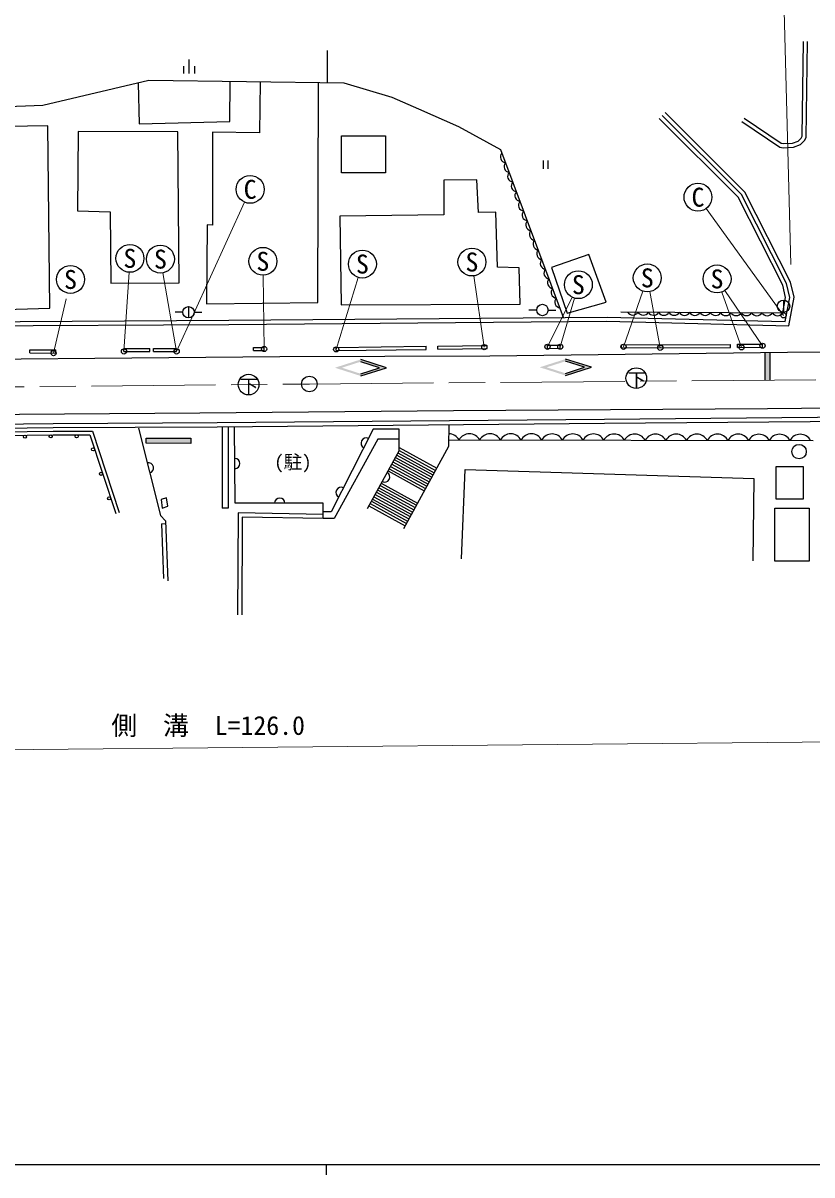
# Model space of a CAD drawing. Units: millimetres at full size, sheet at 1:1000; details may follow other scales. Extents: x 40000 to 680000, y 20000 to 380000.
# Drawn here: x 138700 to 214995, y 204000 to 315473 of the extents above; entities that cross this region are included whole.
import ezdxf
from ezdxf.enums import TextEntityAlignment as Align

# ---------------------------------------------------------------- set-up
doc = ezdxf.new("R2010")
doc.units = ezdxf.units.MM
doc.header["$LTSCALE"] = 1000
doc.linetypes.add('CHAIN', pattern=[18.5, 12, -1.5, 3.5, -1.5])
for name, color, linetype, lineweight in [('M-BGD', 7, 'Continuous', 25), ('M-BGD-EXST', 7, 'Continuous', 25), ('M-BMK', 2, 'CHAIN', 13), ('M-BMK-SRVR', 3, 'Continuous', 25), ('M-STR-HTXT', 7, 'Continuous', 13), ('M-STR-STRC', 7, 'Continuous', 25), ('M-TTL-BAND', 7, 'Continuous', 25)]:
    doc.layers.add(name, color=color, linetype=linetype, lineweight=lineweight)
doc.layers.add('M-BMK-HTXT', color=7, linetype='Continuous')
doc.styles.add('ＭＳ ゴシック', font='')
doc.styles.get('ＭＳ ゴシック').set_extended_font_data('MS Gothic')

msp = doc.modelspace()

# ---------------------------------------------------------------- hatches: boundary and pattern name
at = {"layer": 'M-STR-STRC'}
for points in [[(210965, 283600), (210465, 283594), (210465, 280903), (210965, 280907)], [(154920, 275299), (150620, 275303), (150620, 274803), (154920, 274799)]]:
    msp.add_hatch(color=256, dxfattribs=at).paths.add_polyline_path(points)
h = msp.add_hatch(color=256, dxfattribs=at)
h.paths.add_polyline_path([(171361, 282917), (168861, 282117), (171361, 281317), (173861, 282117)])
h.paths.add_polyline_path([(173187, 282117), (171361, 281532), (169534, 282117), (171361, 282702)], flags=16)
h = msp.add_hatch(color=256, dxfattribs=at)
h.paths.add_polyline_path([(191168, 282959), (188668, 282159), (191168, 281359), (193668, 282159)])
h.paths.add_polyline_path([(192994, 282159), (191168, 281574), (189341, 282159), (191168, 282744)], flags=16)

# ---------------------------------------------------------------- linework, layer by layer
at = {"layer": 'M-BGD'}
for p, q in [((168140, 309671), (168142, 312800)), ((154237, 310603), (154237, 311300)), ((154770, 310603), (154770, 311932)), ((155303, 310603), (155303, 311300)), ((190971, 286976), (184893, 303189)), ((188993, 302160), (188993, 301377)), ((189460, 302160), (189460, 301377)), ((154700, 288031), (154700, 286931)), ((188374, 287703), (187624, 287703)), ((189474, 287703), (190224, 287703)), ((212243, 288668), (212243, 287468)), ((154150, 287481), (153400, 287481)), ((155250, 287481), (156000, 287481)), ((196502, 287513), (212170, 287440)), ((178818, 284211), (183587, 284273)), ((183591, 283973), (183587, 284273)), ((189416, 284291), (190653, 284297)), ((189418, 283991), (189416, 284291)), ((190654, 283997), (190653, 284297)), ((196568, 284327), (207118, 284380)), ((196569, 284027), (196568, 284327)), ((207120, 284080), (207118, 284380)), ((207795, 284383), (210213, 284395)), ((207797, 284083), (207795, 284383)), ((210215, 284095), (210213, 284395)), ((139356, 283547), (139357, 283847)), ((139356, 283547), (141860, 283533)), ((139357, 283847), (141862, 283833)), ((141860, 283533), (141862, 283833)), ((148461, 283993), (150959, 283993)), ((148461, 283693), (148461, 283993)), ((148461, 283693), (150959, 283693)), ((150959, 283693), (150959, 283993)), ((151325, 283993), (153555, 283993)), ((151325, 283693), (151325, 283993)), ((151325, 283693), (153555, 283693)), ((153555, 283693), (153555, 283993)), ((160987, 283782), (160988, 284082)), ((160987, 283782), (162012, 283779)), ((160988, 284082), (162013, 284079)), ((162012, 283779), (162013, 284079)), ((168984, 284083), (177697, 284196)), ((168988, 283783), (168984, 284083)), ((168988, 283783), (177701, 283896)), ((177701, 283896), (177697, 284196)), ((178822, 283911), (178818, 284211)), ((178822, 283911), (183591, 283973)), ((189418, 283991), (190654, 283997)), ((196569, 284027), (207120, 284080)), ((207797, 284083), (210215, 284095)), ((179892, 276612), (179853, 274490)), ((157945, 276416), (157945, 268531)), ((158545, 276416), (158545, 268531)), ((175078, 274385), (178706, 272396)), ((179853, 274490), (175487, 266524)), ((179865, 275128), (215126, 275072)), ((175078, 274100), (171980, 268446)), ((174597, 273223), (178105, 271300)), ((174717, 273442), (178225, 271519)), ((174838, 273661), (178345, 271739)), ((174958, 273880), (178465, 271958)), ((175078, 274100), (178586, 272177)), ((173997, 272127), (177504, 270204)), ((174117, 272346), (177624, 270423)), ((174237, 272565), (177745, 270643)), ((174357, 272784), (177865, 270862)), ((174477, 273004), (177985, 271081)), ((173350, 270947), (176858, 269024)), ((172749, 269851), (176257, 267928)), ((172869, 270070), (176377, 268147)), ((172989, 270289), (176497, 268367)), ((173110, 270508), (176617, 268586)), ((173230, 270728), (176737, 268805)), ((167722, 267522), (167722, 269010)), ((172148, 268754), (175656, 266832)), ((172269, 268974), (175776, 267051)), ((172389, 269193), (175896, 267270)), ((172509, 269412), (176017, 267490)), ((172629, 269631), (176137, 267709)), ((158545, 268531), (157945, 268531)), ((152106, 267020), (152492, 267035)), ((152106, 267020), (152286, 261725))]:
    msp.add_line(p, q, dxfattribs=at)
for points in [[(208215, 305952), (211881, 303467), (212227, 303406), (213201, 303455), (213876, 303714), (214260, 304098), (214439, 304411), (214564, 313691)], [(208440, 306283), (212034, 303846), (212252, 303808), (213117, 303852), (213653, 304057), (213939, 304343), (214040, 304520), (214164, 313697)], [(184893, 303189), (180850, 305426), (176967, 307133), (174385, 308281), (169745, 309650), (150875, 309900), (140607, 307488), (109326, 306308)], [(149842, 309658), (149928, 305732), (158684, 305946), (158735, 309796)], [(161618, 309758), (161570, 304849), (157014, 304921), (157018, 295928), (156506, 295952), (156426, 288313), (167221, 288439), (167264, 309683)], [(66266, 286401), (80506, 285978), (98153, 285587), (105833, 285853), (109103, 286043), (125274, 286034), (133342, 286165), (158603, 286305), (195173, 286611), (212749, 286176), (213260, 288936), (212922, 290396), (208513, 299115), (200784, 306804)], [(66278, 286800), (80516, 286378), (98150, 285987), (105814, 286252), (109092, 286443), (125271, 286434), (133337, 286565), (158600, 286705), (195177, 287011), (212418, 286584), (212852, 288927), (212544, 290259), (208185, 298876), (200502, 306520)], [(212170, 287440), (212443, 288918), (212165, 290121), (207858, 298638), (200219, 306236)], [(66096, 284103), (71242, 283316), (75987, 282878), (80904, 282670), (85772, 282616), (93858, 282639), (120579, 282823), (163524, 283212), (183845, 283270), (212632, 283620), (232040, 283765), (248672, 283933), (273999, 284164), (292713, 284571), (301682, 284742), (323073, 285268)], [(65682, 278545), (72653, 277730), (79138, 277267), (85780, 277171), (95789, 277091), (110170, 277362), (129585, 277553), (155787, 277743), (180324, 277980), (210708, 278184), (230404, 278374), (252625, 278492), (269733, 278704), (294276, 279147), (325187, 279721)], [(93066, 275962), (121516, 276080), (141621, 276320), (157467, 276407), (194934, 276749), (218778, 276950), (220149, 275524), (235136, 275289), (267495, 276001), (276219, 255463)], [(93285, 276363), (121513, 276480), (141618, 276720), (157464, 276807), (194930, 277149), (218947, 277352), (220322, 275921), (234026, 275707)], [(90261, 264652), (91384, 268074), (93001, 275186), (93503, 275614), (121519, 275730), (141624, 275970), (145415, 275991), (147997, 268107)], [(90993, 265758), (91721, 267980), (93316, 274995), (93632, 275265), (121522, 275380), (141627, 275620), (145161, 275639), (147665, 267998)], [(149868, 276254), (151998, 267815), (152482, 267295), (152699, 261492)], [(167722, 269010), (159216, 269010), (159148, 276422)], [(175078, 274100), (175078, 276163), (172563, 276163), (168500, 268170), (167722, 268170)], [(175078, 275202), (173024, 275202), (168799, 267522), (167722, 267522)], [(181089, 263617), (181446, 272265), (209389, 271388), (209279, 263427)], [(167722, 267922), (159492, 268061), (159455, 258190)], [(167722, 267522), (159890, 267655), (159855, 258189)]]:
    msp.add_lwpolyline(points, dxfattribs=at)
for points in [[(131199, 305365), (131495, 287598), (141282, 287876), (141083, 305529)], [(144028, 304975), (143968, 297301), (147123, 297205), (147191, 290307), (153789, 290343), (153684, 304945)], [(169501, 304558), (173743, 304558), (173743, 300966), (169501, 300966)], [(169352, 296782), (169467, 288219), (186781, 288255), (186673, 291790), (184598, 291862), (184435, 297169), (182739, 297151), (182595, 300307), (179402, 300271), (179384, 296917)], [(189797, 291814), (191311, 287396), (195091, 288473), (193413, 293083)], [(211522, 272543), (214160, 272543), (214160, 269405), (211522, 269405)], [(152053, 269350), (152158, 268539), (152716, 268718), (152561, 269542)], [(211407, 268535), (214740, 268535), (214740, 263394), (211407, 263394)]]:
    msp.add_lwpolyline(points, close=True, dxfattribs=at)
for centre, radius in [((154700, 287481), 550), ((188924, 287703), 550), ((212243, 288068), 600), ((138879, 275437), 150), ((141379, 275467), 150), ((143878, 275482), 150), ((145466, 274229), 150), ((213748, 274000), 700), ((146244, 271853), 150), ((147022, 269477), 150)]:
    msp.add_circle(centre, radius, dxfattribs=at)
for centre, radius, start, end in [((185429, 302520), 567, 138.62348, 262.47851), ((185780, 301583), 567, 138.62348, 262.47851), ((186131, 300647), 567, 138.62348, 262.47851), ((186482, 299711), 567, 138.62348, 262.47851), ((186833, 298774), 567, 138.62348, 262.47851), ((187184, 297838), 567, 138.62348, 262.47851), ((187535, 296902), 567, 138.62348, 262.47851), ((187886, 295965), 567, 138.62348, 262.47851), ((188237, 295029), 567, 138.62348, 262.47851), ((188588, 294093), 567, 138.62348, 262.47851), ((188939, 293156), 567, 138.62348, 262.47851), ((189290, 292220), 567, 138.62348, 262.47851), ((189641, 291283), 567, 138.62348, 262.47851), ((189992, 290347), 567, 138.62348, 262.47851), ((190343, 289411), 567, 138.62348, 262.47851), ((190695, 288474), 567, 138.62348, 262.47851), ((197671, 287774), 567, 207.80483, 331.65985), ((198671, 287769), 567, 207.80483, 331.65985), ((199671, 287765), 567, 207.80483, 331.65985), ((200671, 287760), 567, 207.80483, 331.65985), ((201671, 287755), 567, 207.80483, 331.65985), ((202671, 287751), 567, 207.80483, 331.65985), ((203671, 287746), 567, 207.80483, 331.65985), ((204671, 287741), 567, 207.80483, 331.65985), ((205671, 287737), 567, 207.80483, 331.65985), ((206671, 287732), 567, 207.80483, 331.65985), ((207671, 287727), 567, 207.80483, 331.65985), ((208671, 287723), 567, 207.80483, 331.65985), ((209671, 287718), 567, 207.80483, 331.65985), ((210671, 287713), 567, 207.80483, 331.65985), ((211671, 287709), 567, 207.80483, 331.65985), ((179864, 274595), 1133, 27.98038, 89.3952), ((181864, 274592), 1133, 27.98038, 151.8354), ((183864, 274589), 1133, 27.98038, 151.8354), ((185864, 274585), 1133, 27.98038, 151.8354), ((187864, 274582), 1133, 27.98038, 151.8354), ((189864, 274579), 1133, 27.98038, 151.8354), ((191864, 274576), 1133, 27.98038, 151.8354), ((193864, 274573), 1133, 27.98038, 151.8354), ((195864, 274569), 1133, 27.98038, 151.8354), ((197864, 274566), 1133, 27.98038, 151.8354), ((199864, 274563), 1133, 27.98038, 151.8354), ((201864, 274560), 1133, 27.98038, 151.8354), ((203864, 274556), 1133, 27.98038, 151.8354), ((205864, 274553), 1133, 27.98038, 151.8354), ((207864, 274550), 1133, 27.98038, 151.8354), ((209864, 274547), 1133, 27.98038, 151.8354), ((211864, 274544), 1133, 27.98038, 151.8354), ((213864, 274540), 1133, 27.98038, 151.8354), ((171883, 274825), 500, 63.0581, 243.0581), ((159181, 272843), 500, 270.524, 90.524), ((150836, 272419), 500, 284.16373, 104.16373), ((173676, 271541), 500, 241.27355, 61.27355), ((169456, 270051), 500, 63.0581, 243.0581), ((163520, 269010), 500, 0, 180)]:
    msp.add_arc(centre, radius, start, end, dxfattribs=at)
at = {"layer": 'M-BGD-EXST'}
for centre, radius in [((160663, 299379), 1350), ((203973, 298622), 1350), ((149033, 292700), 1350), ((151988, 292626), 1350), ((161896, 292415), 1350), ((171517, 292148), 1350), ((182113, 292347), 1350), ((199071, 290812), 1350), ((205817, 290710), 1350), ((143290, 290657), 1350), ((192404, 290153), 1350), ((212247, 287184), 250), ((183310, 284110), 250), ((189417, 284141), 250), ((190654, 284147), 250), ((196774, 284145), 250), ((200332, 284046), 250), ((208188, 284085), 250), ((210214, 284245), 250), ((141653, 283534), 250), ((148461, 283693), 250), ((153555, 283693), 250), ((162013, 283929), 250), ((168987, 283889), 250), ((198009, 281109), 1000), ((160512, 280487), 1000)]:
    msp.add_circle(centre, radius, dxfattribs=at)
at = {"layer": 'M-BMK'}
msp.add_lwpolyline([(65887, 281302), (68560, 280904), (72189, 280403), (74956, 280138), (78159, 279965), (83839, 279788), (89823, 279825), (166388, 280542), (251113, 281236), (294275, 281931), (266881, 281365), (366851, 283430), (467080, 283497), (490936, 283125), (509824, 283032), (517155, 283043), (525524, 283411), (536258, 284358), (549868, 286079), (558715, 287457), (565977, 288788)], dxfattribs=at)
at = {"layer": 'M-BMK-SRVR'}
msp.add_circle((166388, 280542), 750, dxfattribs=at)
msp.add_circle((166388, 280542), 750, dxfattribs=at)
at = {"layer": 'M-STR-HTXT'}
for p, q in [((212109, 325111), (212943, 292118)), ((153555, 283693), (160106, 298149)), ((212247, 287184), (204764, 297529)), ((148461, 283693), (148947, 291353)), ((153555, 283693), (152221, 291296)), ((162013, 283929), (161914, 291065)), ((183310, 284110), (182307, 291011)), ((168987, 283889), (171121, 290858)), ((141653, 283534), (142861, 288789)), ((189417, 284141), (191803, 288944)), ((190654, 284147), (192026, 288856)), ((196774, 284145), (198632, 289536)), ((200332, 284046), (199319, 289485)), ((208188, 284085), (206271, 289439)), ((210214, 284245), (206576, 289594)), ((91919, 244694), (219424, 245943))]:
    msp.add_line(p, q, dxfattribs=at)
at = {"layer": 'M-STR-STRC'}
for p, q in [((210465, 280903), (210465, 283594)), ((210965, 280907), (210965, 283600)), ((173861, 282117), (171361, 282917)), ((173187, 282117), (171361, 282702)), ((171361, 281532), (173187, 282117)), ((171361, 281317), (173861, 282117)), ((193668, 282159), (191168, 282959)), ((192994, 282159), (191168, 282744)), ((191168, 281574), (192994, 282159)), ((191168, 281359), (193668, 282159))]:
    msp.add_line(p, q, dxfattribs=at)
msp.add_lwpolyline([(150620, 275303), (154920, 275299), (154920, 274799), (150620, 274803)], close=True, dxfattribs=at)
at = {"layer": 'M-TTL-BAND'}
for p, q in [((40000, 205000), (579000, 205000)), ((168000, 205000), (168000, 204000))]:
    msp.add_line(p, q, dxfattribs=at)

# ---------------------------------------------------------------- texts
at = {"layer": 'M-BGD-EXST', "style": 'ＭＳ ゴシック'}
for s, p in [('C', (160663, 299379)), ('C', (203973, 298622)), ('S', (149033, 292700)), ('S', (151988, 292626)), ('S', (161896, 292415)), ('S', (182113, 292347)), ('S', (171517, 292148)), ('S', (143290, 290657)), ('S', (192404, 290153)), ('S', (199071, 290812)), ('S', (205817, 290710))]:
    msp.add_text(s, height=1833, dxfattribs=at).set_placement(p, align=Align.MIDDLE_CENTER)
for p in [(159659, 279274), (197156, 279897)]:
    msp.add_text('下', height=1320, dxfattribs=at).set_placement(p, align=Align.BOTTOM_LEFT)
at = {"layer": 'M-BMK-HTXT', "style": 'ＭＳ ゴシック'}
msp.add_text('(駐)', height=1320, dxfattribs=at).set_placement((162998, 271937), align=Align.BOTTOM_LEFT)
at = {"layer": 'M-STR-HTXT', "style": 'ＭＳ ゴシック'}
msp.add_text('側\u3000溝\u3000L=126.0', height=1833, dxfattribs=at).set_placement((156600, 246032), align=Align.BOTTOM_CENTER)

doc.saveas('drawing.dxf')
